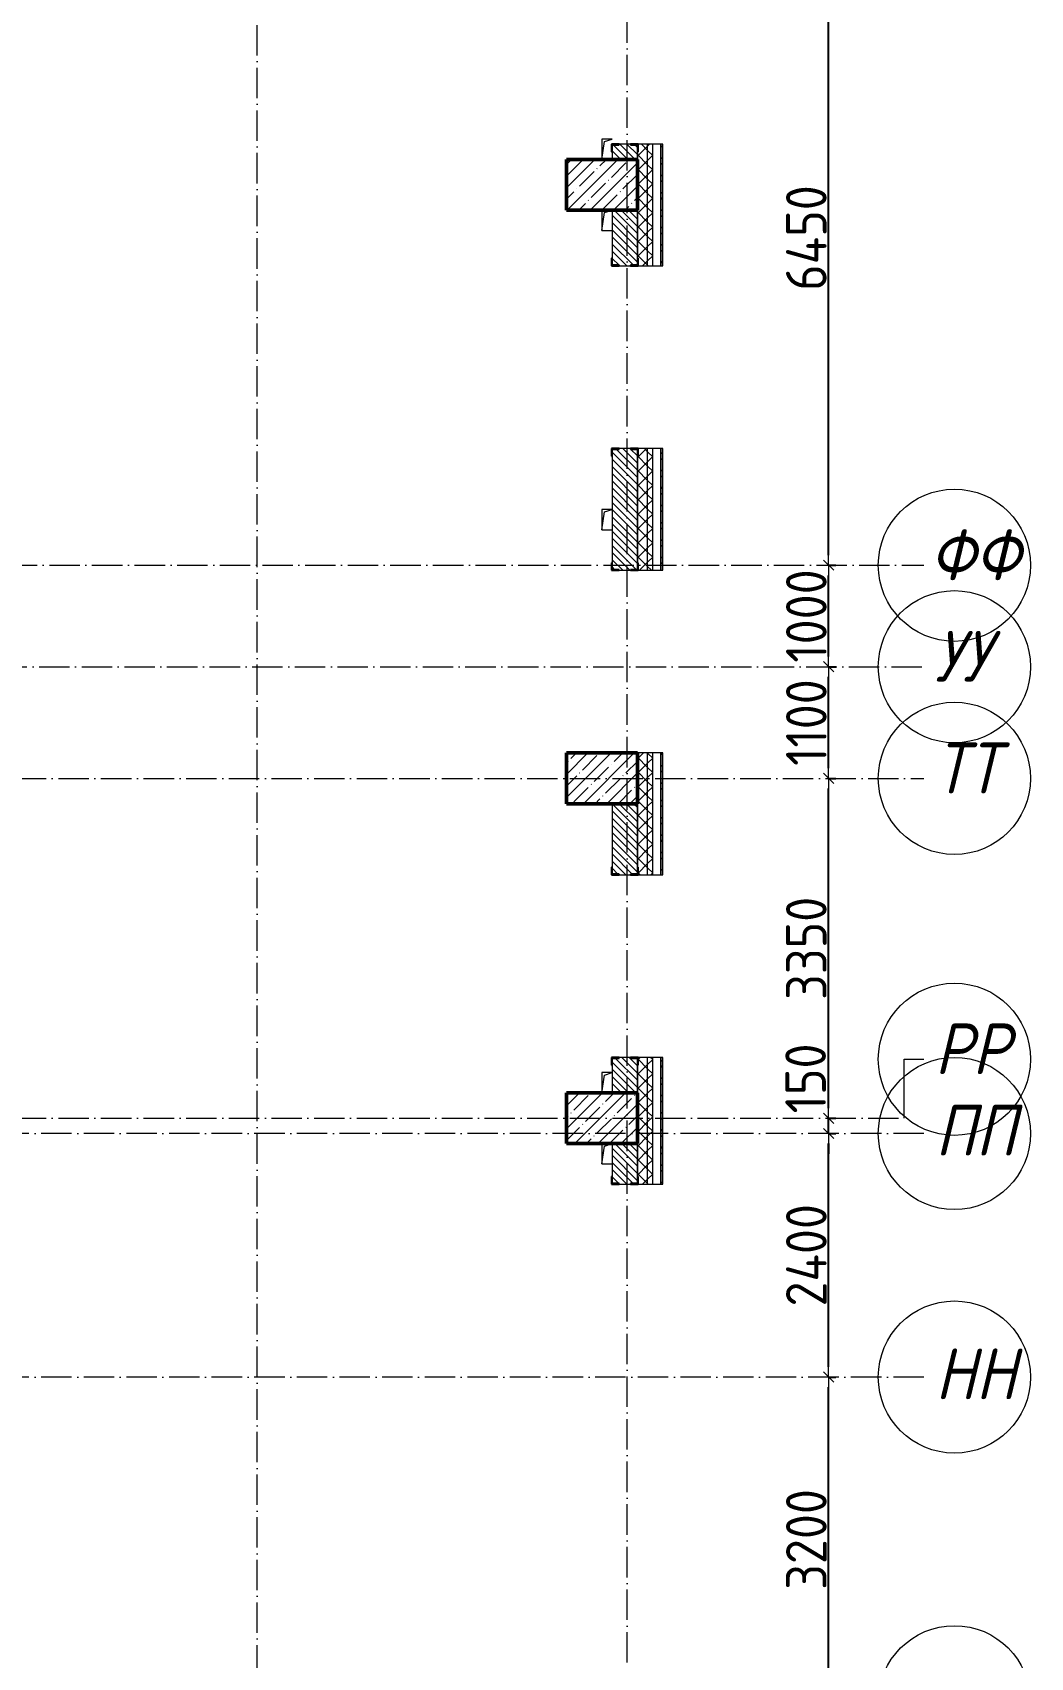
# Model space of a CAD drawing. Header units: millimetres. Extents: x -401725 to 250493, y 305116 to 802890.
# Drawn here: x 79695 to 89533, y 523833 to 539847 of the extents above; entities that cross this region are included whole.
import ezdxf

# ---------------------------------------------------------------- set-up
doc = ezdxf.new("R2010")
doc.units = ezdxf.units.MM
doc.linetypes.add('50_200_ШТРИХ_1Т_ш5_п1_п1_', pattern=[700, 500, -100, 0, -100])
for name, color, linetype, lineweight in [('A-____-____-DIMS', 7, 'Continuous', 9), ('A-GENM-____-MCUT', 7, 'Continuous', 25), ('A-GENM-____-OTLN', 7, 'Continuous', 9), ('A-GENM-____-OTLN-1', 7, 'Continuous', 25), ('A-WALL-____-MCUT', 7, 'Continuous', 13), ('A-WALL-____-MCUT-1', 7, 'Continuous', 9), ('A-WALL-____-PATT-1', 7, 'Continuous', 9), ('A-WALL-FNSH-MCUT-1', 7, 'Continuous', 9), ('S-COLS-____-MCUT', 7, 'Continuous', 50), ('S-COLS-____-OTLN', 7, 'Continuous', 9), ('S-GRID-____-IDEN', 7, 'Continuous', 9), ('S-GRID-____-OTLN', 7, 'Continuous', 9), ('S-GRID-____-OTLN-1', 7, '50_200_ШТРИХ_1Т_ш5_п1_п1_', 9)]:
    doc.layers.add(name, color=color, linetype=linetype, lineweight=lineweight)
doc.styles.add('ISOCPEUR_I_9', font='isocpeui.ttf', dxfattribs={"width": 0.9, "height": 250})
doc.styles.add('СПДС', font='isocpeur.ttf', dxfattribs={"width": 0.9})
doc.dimstyles.new('Размера А3', dxfattribs={"dimtxt": 200, "dimasz": 100, "dimexe": 70, "dimexo": 100, "dimgap": 20, "dimtad": 1, "dimdec": 0, "dimrnd": 10, "dimzin": 0, "dimdsep": 46, "dimtxsty": 'СПДС', "dimblk": 'ARROWHEAD_6', "dimcen": 1, "dimclrd": 256, "dimclre": 256, "dimclrt": 256, "dimazin": 0, "dimtfac": 1, "dimtdec": 0, "dimtmove": 2, "dimatfit": 3, "dimfxl": 1, "dimtolj": 1, "dimtzin": 0, "dimarcsym": 0})
pattern_1 = [(45, (-15591.66, 459015.94), (-70.71068, 70.71068), []), (135, (-15591.66, 459015.94), (-70.71068, -70.71068), [])]
pattern_2 = [(135, (-15591.663, 459015.94), (-35.35534, -35.35534), [])]

# ---------------------------------------------------------------- blocks, each defined once
blk = doc.blocks.new('BSC_Колонна _Прямоугольная - 500х700-V99-АР1_План отверстий 2 этажа в осях 1-64_Ю-ЯЯ')
at = {"layer": 'S-COLS-____-OTLN'}
h = blk.add_hatch(dxfattribs=at)
h.set_pattern_fill('FP_112', color=256, style=0, pattern_type=2)
h.set_pattern_definition([(315, (-70131.04, 100900), (114.04925, 114.04925), []), (315, (-70131.04, 100785.95), (114.04925, 114.04925), [201.613, -40.323, 3.353, -36.97])])
h.paths.add_polyline_path([(-250, 350), (-250, -350), (250, -350), (250, 350), (9, 350)], flags=0)
at = {"layer": 'S-COLS-____-MCUT'}
for p, q in [((250, 350), (-250, 350)), ((-250, 350), (-250, -350)), ((250, -350), (250, 350)), ((-250, -350), (250, -350))]:
    blk.add_line(p, q, dxfattribs=at)
blk = doc.blocks.new('BSC_Колонна _Прямоугольная - 500х700-V100-АР1_План отверстий 2 этажа в осях 1-64_Ю-ЯЯ')
at = {"layer": 'S-COLS-____-OTLN'}
h = blk.add_hatch(dxfattribs=at)
h.set_pattern_fill('FP_113', color=256, style=0, pattern_type=2)
h.set_pattern_definition([(315, (-73481.04, 100900), (114.04925, 114.04925), []), (315, (-73481.04, 100785.95), (114.04925, 114.04925), [201.613, -40.323, 3.353, -36.97])])
h.paths.add_polyline_path([(-250, 168), (-250, -350), (250, -350), (250, 350), (-250, 350)], flags=0)
at = {"layer": 'S-COLS-____-MCUT'}
for p, q in [((250, 350), (-250, 350)), ((-250, 350), (-250, -350)), ((250, -350), (250, 350)), ((-250, -350), (250, -350))]:
    blk.add_line(p, q, dxfattribs=at)
blk = doc.blocks.new('BSC_Колонна _Прямоугольная - 500х700-V102-АР1_План отверстий 2 этажа в осях 1-64_Ю-ЯЯ')
at = {"layer": 'S-COLS-____-OTLN'}
h = blk.add_hatch(dxfattribs=at)
h.set_pattern_fill('FP_115', color=256, style=0, pattern_type=2)
h.set_pattern_definition([(315, (-79331.04, 100900), (114.04925, 114.04925), []), (315, (-79331.04, 100785.95), (114.04925, 114.04925), [201.613, -40.323, 3.353, -36.97])])
h.paths.add_polyline_path([(-250, 350), (-250, -350), (250, -350), (250, 350)], flags=0)
at = {"layer": 'S-COLS-____-MCUT'}
for p, q in [((250, 350), (-250, 350)), ((-250, 350), (-250, -350)), ((250, -350), (250, 350)), ((-250, -350), (250, -350))]:
    blk.add_line(p, q, dxfattribs=at)
blk = doc.blocks.new('Фахверк_СКБ_Уголок - 250_2700-27497298-АР1_План отверстий 2 этажа в осях 1-64_Ю-ЯЯ')
at = {"layer": 'A-GENM-____-MCUT'}
for p, q in [((200, 181), (125, 181)), ((125, 181), (125, 106)), ((131, 106), (131, 175)), ((131, 175), (200, 175)), ((200, 175), (200, 181)), ((125, 106), (131, 106)), ((131, -6), (125, -6)), ((125, -6), (125, -81)), ((125, -81), (200, -81)), ((131, -75), (131, -6)), ((200, -75), (131, -75)), ((200, -81), (200, -75))]:
    blk.add_line(p, q, dxfattribs=at)
blk = doc.blocks.new('Фахверк_СКБ_Уголок - 250_2700_1-27501432-АР1_План отверстий 2 этажа в осях 1-64_Ю-ЯЯ')
at = {"layer": 'A-GENM-____-MCUT'}
for p, q in [((200, 181), (125, 181)), ((125, 181), (125, 106)), ((131, 106), (131, 175)), ((131, 175), (200, 175)), ((200, 175), (200, 181)), ((125, 106), (131, 106)), ((131, -6), (125, -6)), ((125, -6), (125, -81)), ((125, -81), (200, -81)), ((131, -75), (131, -6)), ((200, -75), (131, -75)), ((200, -81), (200, -75))]:
    blk.add_line(p, q, dxfattribs=at)
blk = doc.blocks.new('AR_Отверстие прямоугольное _в плите_ - AR_Отверстие прямоугольное _в плите_-V168-АР1_План отверстий 2 этажа в осях 1-64_Ю-ЯЯ')
at = {"layer": 'A-GENM-____-OTLN'}
for p, q in [((-50, 100), (-50, -100)), ((-50, -100), (-25, 75)), ((-25, 75), (50, 100)), ((-50, -100), (50, -100))]:
    blk.add_line(p, q, dxfattribs=at)
blk = doc.blocks.new('AR_Отверстие прямоугольное _в плите_ - AR_Отверстие прямоугольное _в плите_-V169-АР1_План отверстий 2 этажа в осях 1-64_Ю-ЯЯ')
at = {"layer": 'A-GENM-____-OTLN'}
for p, q in [((50, 100), (-50, 100)), ((-50, 100), (-50, -100)), ((-50, -100), (-25, 75)), ((-25, 75), (50, 100))]:
    blk.add_line(p, q, dxfattribs=at)
blk = doc.blocks.new('AR_Отверстие прямоугольное _в плите_ - AR_Отверстие прямоугольное _в плите_-V172-АР1_План отверстий 2 этажа в осях 1-64_Ю-ЯЯ')
at = {"layer": 'A-GENM-____-OTLN'}
for p, q in [((50, 100), (-50, 100)), ((-50, 100), (-50, -100)), ((-50, -100), (-25, 75)), ((-25, 75), (50, 100)), ((-50, -100), (50, -100))]:
    blk.add_line(p, q, dxfattribs=at)
blk = doc.blocks.new('Ось сетки - Круг_Ø6_00__ISO-2_5_0_9K_-25732049-АР1_План отверстий 2 этажа в осях 1-64_Ю-ЯЯ')
at = {"layer": 'S-GRID-____-IDEN'}
blk.add_circle((0, 0), 3, dxfattribs=at)
blk = doc.blocks.new('ARROWHEAD_6')
at = {"color": 0, "linetype": 'Continuous'}
for p, q in [((0, 0), (-1, 0)), ((-0.5, -0.5), (0.5, 0.5))]:
    blk.add_line(p, q, dxfattribs=at)
blk = doc.blocks.new('*D4582')
at = {"layer": 'A-____-____-DIMS', "lineweight": -2, "transparency": 16777216}
for p, q in [((87537, 526597), (87613, 526597)), ((87543, 523497), (87543, 526497)), ((87537, 523397), (87613, 523397))]:
    blk.add_line(p, q, dxfattribs=at)
at = {"layer": 'Defpoints', "color": 0, "lineweight": 30, "transparency": 16777216}
for p in [(87437, 526597), (87543, 526597), (87437, 523397)]:
    blk.add_point(p, dxfattribs=at)
at = {"layer": 'A-____-____-DIMS', "lineweight": -2, "transparency": 16777216, "xscale": 100, "yscale": 100, "zscale": 100}
for p, rotation in [((87543, 526597), 90), ((87543, 523397), 270)]:
    blk.add_blockref('ARROWHEAD_6', p, dxfattribs=dict(at, rotation=rotation))
at = {"layer": 'A-____-____-DIMS', "transparency": 16777216, "insert": (87323, 524997), "char_height": 400, "width": 2.49, "attachment_point": 5, "rotation": 90, "style": 'СПДС'}
blk.add_mtext('\\A1;3200', dxfattribs=at)
blk = doc.blocks.new('*D4583')
at = {"layer": 'A-____-____-DIMS', "lineweight": -2, "transparency": 16777216}
for p, q in [((87537, 528997), (87613, 528997)), ((87543, 526697), (87543, 528897)), ((87537, 526597), (87613, 526597))]:
    blk.add_line(p, q, dxfattribs=at)
at = {"layer": 'Defpoints', "color": 0, "lineweight": 30, "transparency": 16777216}
for p in [(87437, 528997), (87543, 528997), (87437, 526597)]:
    blk.add_point(p, dxfattribs=at)
at = {"layer": 'A-____-____-DIMS', "lineweight": -2, "transparency": 16777216, "xscale": 100, "yscale": 100, "zscale": 100}
for p, rotation in [((87543, 528997), 90), ((87543, 526597), 270)]:
    blk.add_blockref('ARROWHEAD_6', p, dxfattribs=dict(at, rotation=rotation))
at = {"layer": 'A-____-____-DIMS', "transparency": 16777216, "insert": (87323, 527797), "char_height": 400, "width": 2.56, "attachment_point": 5, "rotation": 90, "style": 'СПДС'}
blk.add_mtext('\\A1;2400', dxfattribs=at)
blk = doc.blocks.new('*D4584')
at = {"layer": 'A-____-____-DIMS', "lineweight": -2, "transparency": 16777216}
for p, q in [((87543, 529247), (87543, 529347)), ((87537, 529147), (87613, 529147)), ((87543, 528997), (87543, 529147)), ((87537, 528997), (87613, 528997)), ((87543, 528897), (87543, 528797))]:
    blk.add_line(p, q, dxfattribs=at)
at = {"layer": 'Defpoints', "color": 0, "lineweight": 30, "transparency": 16777216}
for p in [(87437, 529147), (87543, 529147), (87437, 528997)]:
    blk.add_point(p, dxfattribs=at)
at = {"layer": 'A-____-____-DIMS', "lineweight": -2, "transparency": 16777216, "xscale": 100, "yscale": 100, "zscale": 100}
for p, rotation in [((87543, 529147), 270), ((87543, 528997), 90)]:
    blk.add_blockref('ARROWHEAD_6', p, dxfattribs=dict(at, rotation=rotation))
at = {"layer": 'A-____-____-DIMS', "transparency": 16777216, "insert": (87116, 529195), "char_height": 400, "width": 1.68, "attachment_point": 1, "rotation": 90, "line_spacing_factor": 1.149209, "style": 'СПДС'}
blk.add_mtext('\\A1;150', dxfattribs=at)
blk = doc.blocks.new('*D4585')
at = {"layer": 'A-____-____-DIMS', "lineweight": -2, "transparency": 16777216}
for p, q in [((87537, 532497), (87613, 532497)), ((87543, 529247), (87543, 532397)), ((87537, 529147), (87613, 529147))]:
    blk.add_line(p, q, dxfattribs=at)
at = {"layer": 'Defpoints', "color": 0, "lineweight": 30, "transparency": 16777216}
for p in [(87437, 532497), (87543, 532497), (87437, 529147)]:
    blk.add_point(p, dxfattribs=at)
at = {"layer": 'A-____-____-DIMS', "lineweight": -2, "transparency": 16777216, "xscale": 100, "yscale": 100, "zscale": 100}
for p, rotation in [((87543, 532497), 90), ((87543, 529147), 270)]:
    blk.add_blockref('ARROWHEAD_6', p, dxfattribs=dict(at, rotation=rotation))
at = {"layer": 'A-____-____-DIMS', "transparency": 16777216, "insert": (87323, 530822), "char_height": 400, "width": 2.49, "attachment_point": 5, "rotation": 90, "style": 'СПДС'}
blk.add_mtext('\\A1;3350', dxfattribs=at)
blk = doc.blocks.new('*D4586')
at = {"layer": 'A-____-____-DIMS', "lineweight": -2, "transparency": 16777216}
for p, q in [((87537, 533597), (87613, 533597)), ((87543, 532597), (87543, 533497)), ((87537, 532497), (87613, 532497))]:
    blk.add_line(p, q, dxfattribs=at)
at = {"layer": 'Defpoints', "color": 0, "lineweight": 30, "transparency": 16777216}
for p in [(87437, 533597), (87543, 533597), (87437, 532497)]:
    blk.add_point(p, dxfattribs=at)
at = {"layer": 'A-____-____-DIMS', "lineweight": -2, "transparency": 16777216, "xscale": 100, "yscale": 100, "zscale": 100}
for p, rotation in [((87543, 533597), 90), ((87543, 532497), 270)]:
    blk.add_blockref('ARROWHEAD_6', p, dxfattribs=dict(at, rotation=rotation))
at = {"layer": 'A-____-____-DIMS', "transparency": 16777216, "insert": (87323, 533047), "char_height": 400, "width": 2.11, "attachment_point": 5, "rotation": 90, "style": 'СПДС'}
blk.add_mtext('\\A1;1100', dxfattribs=at)
blk = doc.blocks.new('*D4587')
at = {"layer": 'A-____-____-DIMS', "lineweight": -2, "transparency": 16777216}
for p, q in [((87537, 534597), (87613, 534597)), ((87543, 533697), (87543, 534497)), ((87537, 533597), (87613, 533597))]:
    blk.add_line(p, q, dxfattribs=at)
at = {"layer": 'Defpoints', "color": 0, "lineweight": 30, "transparency": 16777216}
for p in [(87437, 534597), (87543, 534597), (87437, 533597)]:
    blk.add_point(p, dxfattribs=at)
at = {"layer": 'A-____-____-DIMS', "lineweight": -2, "transparency": 16777216, "xscale": 100, "yscale": 100, "zscale": 100}
for p, rotation in [((87543, 534597), 90), ((87543, 533597), 270)]:
    blk.add_blockref('ARROWHEAD_6', p, dxfattribs=dict(at, rotation=rotation))
at = {"layer": 'A-____-____-DIMS', "transparency": 16777216, "insert": (87323, 534097), "char_height": 400, "width": 2.3, "attachment_point": 5, "rotation": 90, "style": 'СПДС'}
blk.add_mtext('\\A1;1000', dxfattribs=at)
blk = doc.blocks.new('*D4588')
at = {"layer": 'A-____-____-DIMS', "lineweight": -2, "transparency": 16777216}
for p, q in [((87537, 541047), (87613, 541047)), ((87543, 534697), (87543, 540947)), ((87537, 534597), (87613, 534597))]:
    blk.add_line(p, q, dxfattribs=at)
at = {"layer": 'Defpoints', "color": 0, "lineweight": 30, "transparency": 16777216}
for p in [(87437, 541047), (87543, 541047), (87437, 534597)]:
    blk.add_point(p, dxfattribs=at)
at = {"layer": 'A-____-____-DIMS', "lineweight": -2, "transparency": 16777216, "xscale": 100, "yscale": 100, "zscale": 100}
for p, rotation in [((87543, 541047), 90), ((87543, 534597), 270)]:
    blk.add_blockref('ARROWHEAD_6', p, dxfattribs=dict(at, rotation=rotation))
at = {"layer": 'A-____-____-DIMS', "transparency": 16777216, "insert": (87323, 537822), "char_height": 400, "width": 2.56, "attachment_point": 5, "rotation": 90, "style": 'СПДС'}
blk.add_mtext('\\A1;6450', dxfattribs=at)
blk = doc.blocks.new('2этаж')
at = {"layer": 'S-GRID-____-OTLN-1', "color": 251, "ltscale": 0.6, "true_color": 0x636466}
for p, q in [((81908.3, 508532.6), (81908.3, 549908.8)), ((85558.3, 498997), (85558.3, 549908.8)), ((33650.4, 534597), (88482.7, 534597)), ((18845.8, 533597), (88482.7, 533597)), ((77429.6, 532497), (88482.7, 532497)), ((77429.6, 529147), (88288.5, 529147)), ((88482.7, 528997), (33650.4, 528997)), ((88482.7, 526597), (-20260.4, 526597))]:
    blk.add_line(p, q, dxfattribs=at)
at = {"layer": 'S-GRID-____-IDEN', "xscale": 250, "yscale": 250, "zscale": 99.99999999999993}
for p, rotation in [((88782.7, 534597), 269.9999999999995), ((88782.7, 533597), 269.9999999999995), ((88782.7, 532497), 269.9999999999995), ((88782.7, 529728.8), 269.9999999999995), ((88782.7, 528997), 89.9999999999998), ((88782.7, 526597), 89.9999999999998), ((88782.7, 523397), 269.9999999999995)]:
    blk.add_blockref('Ось сетки - Круг_Ø6_00__ISO-2_5_0_9K_-25732049-АР1_План отверстий 2 этажа в осях 1-64_Ю-ЯЯ', p, dxfattribs=dict(at, rotation=rotation))
at = {"layer": 'S-GRID-____-IDEN', "char_height": 500, "attachment_point": 1, "style": 'ISOCPEUR_I_9'}
for s, insert, width in [('ФФ', (88540.2, 534949.4), 562.785), ('УУ', (88587.9, 533949.4), 447.342), ('ТТ', (88587.9, 532849.4), 447.342), ('РР', (88587.9, 530081.2), 447.342), ('ПП', (88593.1, 529278.9), 447.342), ('НН', (88593.1, 526878.9), 447.342)]:
    blk.add_mtext(s, dxfattribs=dict(at, insert=insert, width=width))
at = {"layer": 'A-____-____-DIMS'}
for base, p1, p2, picture, middle in [((87542.6, 541047), (87436.5, 534597), (87436.5, 541047), '*D4588', (87322.6, 537822)), ((87542.6, 534597), (87436.5, 533597), (87436.5, 534597), '*D4587', (87322.6, 534097)), ((87542.6, 533597), (87436.5, 532497), (87436.5, 533597), '*D4586', (87322.6, 533047)), ((87542.6, 532497), (87436.5, 529147), (87436.5, 532497), '*D4585', (87322.6, 530822)), ((87542.6, 528997), (87436.5, 526597), (87436.5, 528997), '*D4583', (87322.6, 527797)), ((87542.6, 526597), (87436.5, 523397), (87436.5, 526597), '*D4582', (87322.6, 524997))]:
    dim = blk.add_linear_dim(base=base, p1=p1, p2=p2, angle=90, dimstyle='Размера А3', override={"dimtxt": 400}, dxfattribs=at)
    dim.commit()
    dim.dimension.update_dxf_attribs({"geometry": picture, "text_midpoint": middle})
dim = blk.add_linear_dim(base=(87542.6, 529147), p1=(87436.5, 528997), p2=(87436.5, 529147), angle=90, dimstyle='Размера А3', override={"dimtxt": 400}, dxfattribs=at)
dim.commit()
dim.dimension.update_dxf_attribs({"geometry": '*D4584', "text_midpoint": (87382.6, 529500.7), "dimtype": 160, "text_rotation": 90})

msp = doc.modelspace()

# ---------------------------------------------------------------- hatches: boundary and pattern name
at = {"layer": 'A-WALL-____-PATT-1'}
h = msp.add_hatch(dxfattribs=at)
h.set_pattern_fill('FP_1', color=256, style=0, pattern_type=2)
h.set_pattern_definition(pattern_1)
h.paths.add_polyline_path([(85808.3366, 505831.983), (85808.3366, 506096.983), (85758.3366, 506096.983), (85758.3366, 505831.983)], flags=0)
h.paths.add_polyline_path([(85758.3366, 507096.983), (85808.3366, 507096.983), (85808.3366, 514796.983), (85758.3366, 514796.983), (85758.3366, 509782.8834)], flags=0)
h.paths.add_polyline_path([(85758.3366, 528496.983), (85808.3366, 528496.983), (85808.3366, 529746.983), (85758.3366, 529746.983), (85758.3366, 529155.8316)], flags=0)
h.paths.add_polyline_path([(85758.3366, 531546.983), (85808.3366, 531546.983), (85808.3366, 532746.983), (85758.3366, 532746.983), (85758.3366, 532384.6563)], flags=0)
h.paths.add_polyline_path([(85808.3366, 534546.983), (85808.3366, 535746.983), (85758.3366, 535746.983), (85758.3366, 534546.983)], flags=0)
h.paths.add_polyline_path([(85808.3366, 537546.983), (85808.3366, 538746.983), (85758.3366, 538746.983), (85758.3366, 537546.983)], flags=0)
h.paths.add_polyline_path([(85808.3366, 540546.983), (85808.3366, 544796.983), (85758.3366, 544796.983), (85758.3366, 540546.983)], flags=0)
h = msp.add_hatch(dxfattribs=at)
h.set_pattern_fill('FP_3', color=256, style=0, pattern_type=2)
h.set_pattern_definition([(45, (-15591.66, 459015.94), (-85.53659, 85.53659), []), (45, (-15534.64, 459015.94), (-85.53659, 85.53659), [])])
h.paths.add_polyline_path([(85908.3366, 528496.983), (85908.3366, 529746.983), (85888.3366, 529746.983), (85888.3366, 528496.983)], flags=0)
h.paths.add_polyline_path([(85888.3366, 531546.983), (85908.3366, 531546.983), (85908.3366, 532746.983), (85888.3366, 532746.983), (85888.3366, 532384.6563)], flags=0)
h.paths.add_polyline_path([(85908.3366, 534546.983), (85908.3366, 535746.983), (85888.3366, 535746.983), (85888.3366, 534546.983)], flags=0)
h.paths.add_polyline_path([(85908.3366, 537546.983), (85908.3366, 538746.983), (85888.3366, 538746.983), (85888.3366, 537546.983)], flags=0)
h.paths.add_polyline_path([(85908.3366, 540546.983), (85908.3366, 544926.983), (85888.3366, 544926.983), (85888.3366, 540546.983)], flags=0)
h = msp.add_hatch(dxfattribs=at)
h.set_pattern_fill('FP_1', color=256, style=0, pattern_type=2)
h.set_pattern_definition(pattern_1)
h.paths.add_polyline_path([(85658.3366, 505831.983), (85758.3366, 505831.983), (85758.3366, 506096.983), (85658.3366, 506096.983)], flags=0)
h.paths.add_polyline_path([(85758.3366, 507096.983), (85758.3366, 514796.983), (85664.3366, 514796.983), (85664.3366, 514721.983), (85658.3366, 514721.983), (85658.3366, 507096.983)], flags=0)
h.paths.add_polyline_path([(85758.3366, 528496.983), (85758.3366, 529746.983), (85664.3366, 529746.983), (85664.3366, 529671.983), (85658.3366, 529671.983), (85658.3366, 528571.983), (85664.3366, 528571.983), (85664.3366, 528496.983)], flags=0)
h.paths.add_polyline_path([(85664.3366, 531546.983), (85758.3366, 531546.983), (85758.3366, 532746.983), (85658.3366, 532746.983), (85658.3366, 531621.983), (85664.3366, 531621.983), (85664.3366, 531552.983)], flags=0)
h.paths.add_polyline_path([(85664.3366, 534546.983), (85758.3366, 534546.983), (85758.3366, 535746.983), (85664.3366, 535746.983), (85664.3366, 535671.983), (85658.3366, 535671.983), (85658.3366, 534621.983), (85664.3366, 534621.983), (85664.3366, 534552.983)], flags=0)
h.paths.add_polyline_path([(85664.3366, 537546.983), (85758.3366, 537546.983), (85758.3366, 538746.983), (85664.3366, 538746.983), (85664.3366, 538671.983), (85658.3366, 538671.983), (85658.3366, 537621.983), (85664.3366, 537621.983), (85664.3366, 537552.983)], flags=0)
h.paths.add_polyline_path([(85758.3366, 540546.983), (85758.3366, 544696.983), (85658.3366, 544696.983), (85658.3366, 540546.983)], flags=0)
h = msp.add_hatch(dxfattribs=at)
h.set_pattern_fill('FP_6', color=256, style=0, pattern_type=2)
h.set_pattern_definition(pattern_2)
h.paths.add_polyline_path([(85582.5687, 538596.983), (85658.3366, 538596.983), (85658.3366, 538740.983), (85589.3366, 538740.983), (85589.3366, 538746.983), (85477.3366, 538746.983), (85477.3366, 538740.983), (85408.3366, 538740.983), (85408.3366, 538596.983)], flags=0)
h = msp.add_hatch(dxfattribs=at)
h.set_pattern_fill('FP_6', color=256, style=0, pattern_type=2)
h.set_pattern_definition(pattern_2)
h.paths.add_polyline_path([(85589.3366, 534546.983), (85589.3366, 534552.983), (85658.3366, 534552.983), (85658.3366, 535740.983), (85589.3366, 535740.983), (85589.3366, 535746.983), (85477.3366, 535746.983), (85477.3366, 535740.983), (85408.3366, 535740.983), (85408.3366, 534552.983), (85477.3366, 534552.983), (85477.3366, 534546.983)], flags=0)
h.paths.add_polyline_path([(85589.3366, 537546.983), (85589.3366, 537552.983), (85658.3366, 537552.983), (85658.3366, 538096.6355), (85408.3366, 538096.6355), (85408.3366, 537552.983), (85477.3366, 537552.983), (85477.3366, 537546.983)], flags=0)
h = msp.add_hatch(dxfattribs=at)
h.set_pattern_fill('FP_6', color=256, style=0, pattern_type=2)
h.set_pattern_definition(pattern_2)
h.paths.add_polyline_path([(85408.3366, 529396.983), (85658.3366, 529396.983), (85658.3366, 529740.983), (85589.3366, 529740.983), (85589.3366, 529746.983), (85477.3366, 529746.983), (85477.3366, 529740.983), (85408.3366, 529740.983), (85408.3366, 529671.983)], flags=0)
h.paths.add_polyline_path([(85589.3366, 531546.983), (85589.3366, 531552.983), (85658.3366, 531552.983), (85658.3366, 532246.983), (85408.3366, 532246.983), (85408.3366, 531552.983), (85477.3366, 531552.983), (85477.3366, 531546.983)], flags=0)
h = msp.add_hatch(dxfattribs=at)
h.set_pattern_fill('FP_6', color=256, style=0, pattern_type=2)
h.set_pattern_definition(pattern_2)
h.paths.add_polyline_path([(85589.3366, 528496.983), (85589.3366, 528502.983), (85658.3366, 528502.983), (85658.3366, 528896.983), (85408.3366, 528896.983), (85408.3366, 528502.983), (85477.3366, 528502.983), (85477.3366, 528496.983)], flags=0)

# ---------------------------------------------------------------- linework, layer by layer
at = {"layer": 'A-WALL-____-MCUT'}
for p, q in [((85589.3366, 538746.983), (85477.3366, 538746.983)), ((85888.3366, 538746.983), (85664.3366, 538746.983)), ((85888.3366, 537546.983), (85888.3366, 538746.983)), ((85408.3366, 538671.983), (85408.3366, 538596.983)), ((85658.3366, 538096.6355), (85408.3366, 538096.6355)), ((85408.3366, 538096.6355), (85408.3366, 537621.983)), ((85477.3366, 537546.983), (85589.3366, 537546.983)), ((85664.3366, 537546.983), (85888.3366, 537546.983)), ((85408.3366, 535671.983), (85408.3366, 534621.983)), ((85589.3366, 535746.983), (85477.3366, 535746.983)), ((85888.3366, 535746.983), (85664.3366, 535746.983)), ((85888.3366, 534546.983), (85888.3366, 535746.983)), ((85477.3366, 534546.983), (85589.3366, 534546.983)), ((85664.3366, 534546.983), (85888.3366, 534546.983)), ((85888.3366, 532746.983), (85658.3366, 532746.983)), ((85888.3366, 531546.983), (85888.3366, 532746.983)), ((85408.3366, 532246.983), (85408.3366, 531621.983)), ((85477.3366, 531546.983), (85589.3366, 531546.983)), ((85664.3366, 531546.983), (85888.3366, 531546.983)), ((85589.3366, 529746.983), (85477.3366, 529746.983)), ((85888.3366, 529746.983), (85664.3366, 529746.983)), ((85888.3366, 528496.983), (85888.3366, 529746.983)), ((85408.3366, 529671.983), (85408.3366, 529396.983)), ((85408.3366, 528896.983), (85408.3366, 528571.983)), ((85477.3366, 528496.983), (85589.3366, 528496.983)), ((85664.3366, 528496.983), (85888.3366, 528496.983))]:
    msp.add_line(p, q, dxfattribs=at)
at = {"layer": 'A-WALL-____-MCUT-1'}
for p, q in [((85758.3366, 537546.983), (85758.3366, 538746.983)), ((85808.3366, 537546.983), (85808.3366, 538746.983)), ((85658.3366, 538671.983), (85658.3366, 538596.983)), ((85658.3366, 538596.983), (85658.3366, 538671.983)), ((85658.3366, 538096.6355), (85658.3366, 537621.983)), ((85658.3366, 537621.983), (85658.3366, 538096.6355)), ((85658.3366, 535671.983), (85658.3366, 534621.983)), ((85658.3366, 534621.983), (85658.3366, 535671.983)), ((85758.3366, 534546.983), (85758.3366, 535746.983)), ((85808.3366, 534546.983), (85808.3366, 535746.983)), ((85758.3366, 531546.983), (85758.3366, 532746.983)), ((85808.3366, 531546.983), (85808.3366, 532746.983)), ((85658.3366, 532246.983), (85658.3366, 531621.983)), ((85658.3366, 531621.983), (85658.3366, 532246.983)), ((85758.3366, 528496.983), (85758.3366, 529746.983)), ((85808.3366, 528496.983), (85808.3366, 529746.983)), ((85658.3366, 529671.983), (85658.3366, 529396.983)), ((85658.3366, 529396.983), (85658.3366, 529671.983)), ((85658.3366, 528896.983), (85658.3366, 528571.983)), ((85658.3366, 528571.983), (85658.3366, 528896.983))]:
    msp.add_line(p, q, dxfattribs=at)
at = {"layer": 'A-WALL-FNSH-MCUT-1'}
for p, q in [((85908.3366, 538746.983), (85888.3366, 538746.983)), ((85888.3366, 538746.983), (85888.3366, 537546.983)), ((85908.3366, 537546.983), (85908.3366, 538746.983)), ((85888.3366, 537546.983), (85908.3366, 537546.983)), ((85908.3366, 535746.983), (85888.3366, 535746.983)), ((85888.3366, 535746.983), (85888.3366, 534546.983)), ((85908.3366, 534546.983), (85908.3366, 535746.983)), ((85888.3366, 534546.983), (85908.3366, 534546.983)), ((85908.3366, 532746.983), (85888.3366, 532746.983)), ((85888.3366, 532746.983), (85888.3366, 531546.983)), ((85908.3366, 531546.983), (85908.3366, 532746.983)), ((85888.3366, 531546.983), (85908.3366, 531546.983)), ((85908.3366, 529746.983), (85888.3366, 529746.983)), ((85888.3366, 529746.983), (85888.3366, 528496.983)), ((85908.3366, 528496.983), (85908.3366, 529746.983)), ((85888.3366, 528496.983), (85908.3366, 528496.983))]:
    msp.add_line(p, q, dxfattribs=at)
at = {"layer": 'S-GRID-____-OTLN'}
for p, q in [((88288.5069, 529728.792), (88482.7432, 529728.792)), ((88288.5069, 529146.983), (88288.5069, 529728.792))]:
    msp.add_line(p, q, dxfattribs=at)

# ---------------------------------------------------------------- block references
at = {"color": 18, "true_color": 0x000000}
msp.add_blockref('2этаж', (0, 0), dxfattribs=at)
at = {"layer": 'A-GENM-____-OTLN'}
for name, p in [('AR_Отверстие прямоугольное _в плите_ - AR_Отверстие прямоугольное _в плите_-V169-АР1_План отверстий 2 этажа в осях 1-64_Ю-ЯЯ', (85358.3366, 538696.983)), ('AR_Отверстие прямоугольное _в плите_ - AR_Отверстие прямоугольное _в плите_-V168-АР1_План отверстий 2 этажа в осях 1-64_Ю-ЯЯ', (85358.3366, 537996.983)), ('AR_Отверстие прямоугольное _в плите_ - AR_Отверстие прямоугольное _в плите_-V172-АР1_План отверстий 2 этажа в осях 1-64_Ю-ЯЯ', (85358.3366, 535046.983)), ('AR_Отверстие прямоугольное _в плите_ - AR_Отверстие прямоугольное _в плите_-V169-АР1_План отверстий 2 этажа в осях 1-64_Ю-ЯЯ', (85358.3366, 529496.983)), ('AR_Отверстие прямоугольное _в плите_ - AR_Отверстие прямоугольное _в плите_-V168-АР1_План отверстий 2 этажа в осях 1-64_Ю-ЯЯ', (85358.3366, 528796.983))]:
    msp.add_blockref(name, p, dxfattribs=at)
at = {"layer": 'A-GENM-____-OTLN-1'}
for name, p, rotation in [('Фахверк_СКБ_Уголок - 250_2700_1-27501432-АР1_План отверстий 2 этажа в осях 1-64_Ю-ЯЯ', (85483.3366, 538871.983), 269.9999999999999), ('Фахверк_СКБ_Уголок - 250_2700-27497298-АР1_План отверстий 2 этажа в осях 1-64_Ю-ЯЯ', (85583.3366, 537421.983), 89.99999999999993), ('Фахверк_СКБ_Уголок - 250_2700-27497298-АР1_План отверстий 2 этажа в осях 1-64_Ю-ЯЯ', (85483.3366, 535871.983), 269.9999999999999), ('Фахверк_СКБ_Уголок - 250_2700-27497298-АР1_План отверстий 2 этажа в осях 1-64_Ю-ЯЯ', (85583.3366, 534421.983), 89.99999999999994), ('Фахверк_СКБ_Уголок - 250_2700-27497298-АР1_План отверстий 2 этажа в осях 1-64_Ю-ЯЯ', (85583.3366, 531421.983), 89.99999999999994), ('Фахверк_СКБ_Уголок - 250_2700-27497298-АР1_План отверстий 2 этажа в осях 1-64_Ю-ЯЯ', (85483.3366, 529871.983), 269.9999999999999), ('Фахверк_СКБ_Уголок - 250_2700-27497298-АР1_План отверстий 2 этажа в осях 1-64_Ю-ЯЯ', (85583.3366, 528371.983), 89.99999999999993)]:
    msp.add_blockref(name, p, dxfattribs=dict(at, rotation=rotation))
at = {"layer": 'S-COLS-____-OTLN', "rotation": 89.9999999999999}
for name, p in [('BSC_Колонна _Прямоугольная - 500х700-V102-АР1_План отверстий 2 этажа в осях 1-64_Ю-ЯЯ', (85308.3366, 538346.983)), ('BSC_Колонна _Прямоугольная - 500х700-V100-АР1_План отверстий 2 этажа в осях 1-64_Ю-ЯЯ', (85308.3366, 532496.983)), ('BSC_Колонна _Прямоугольная - 500х700-V99-АР1_План отверстий 2 этажа в осях 1-64_Ю-ЯЯ', (85308.3366, 529146.983))]:
    msp.add_blockref(name, p, dxfattribs=at)

doc.saveas('drawing.dxf')
